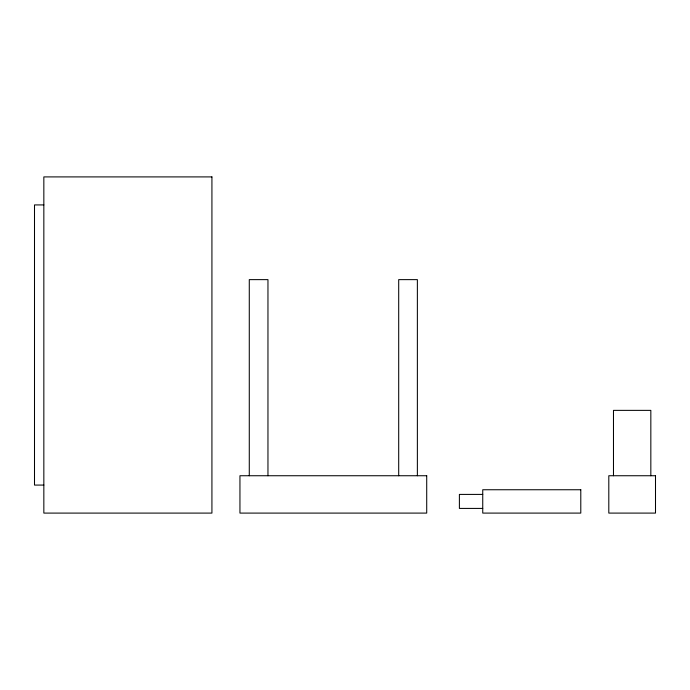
<?xml version="1.0" encoding="UTF-8"?>
<svg xmlns="http://www.w3.org/2000/svg" width="690" height="690" viewBox="0 0 690 690"><rect width="100%" height="100%" fill="white"/><g stroke="black" fill="none" stroke-linecap="round" stroke-linejoin="round"><path stroke-width="1.03" d="M43.841 204.921L34.5 204.921L34.5 485.079L43.841 485.079M482.741 494.411L459.393 494.411L459.393 508.418L482.741 508.418M650.834 475.738L650.834 410.369L613.479 410.369L613.479 475.738M417.372 475.738L417.372 279.631L398.699 279.631L398.699 475.738M267.962 475.738L267.962 279.631L249.28 279.631L249.28 475.738M211.925 176.907L43.841 176.907L43.841 513.093L211.925 513.093L211.925 176.907M426.713 475.738L239.947 475.738L239.947 513.093L426.713 513.093L426.713 475.738M655.5 475.738L608.804 475.738L608.804 513.093L655.5 513.093L655.5 475.738M580.79 489.745L482.741 489.745L482.741 513.093L580.79 513.093L580.79 489.745"/></g></svg>
